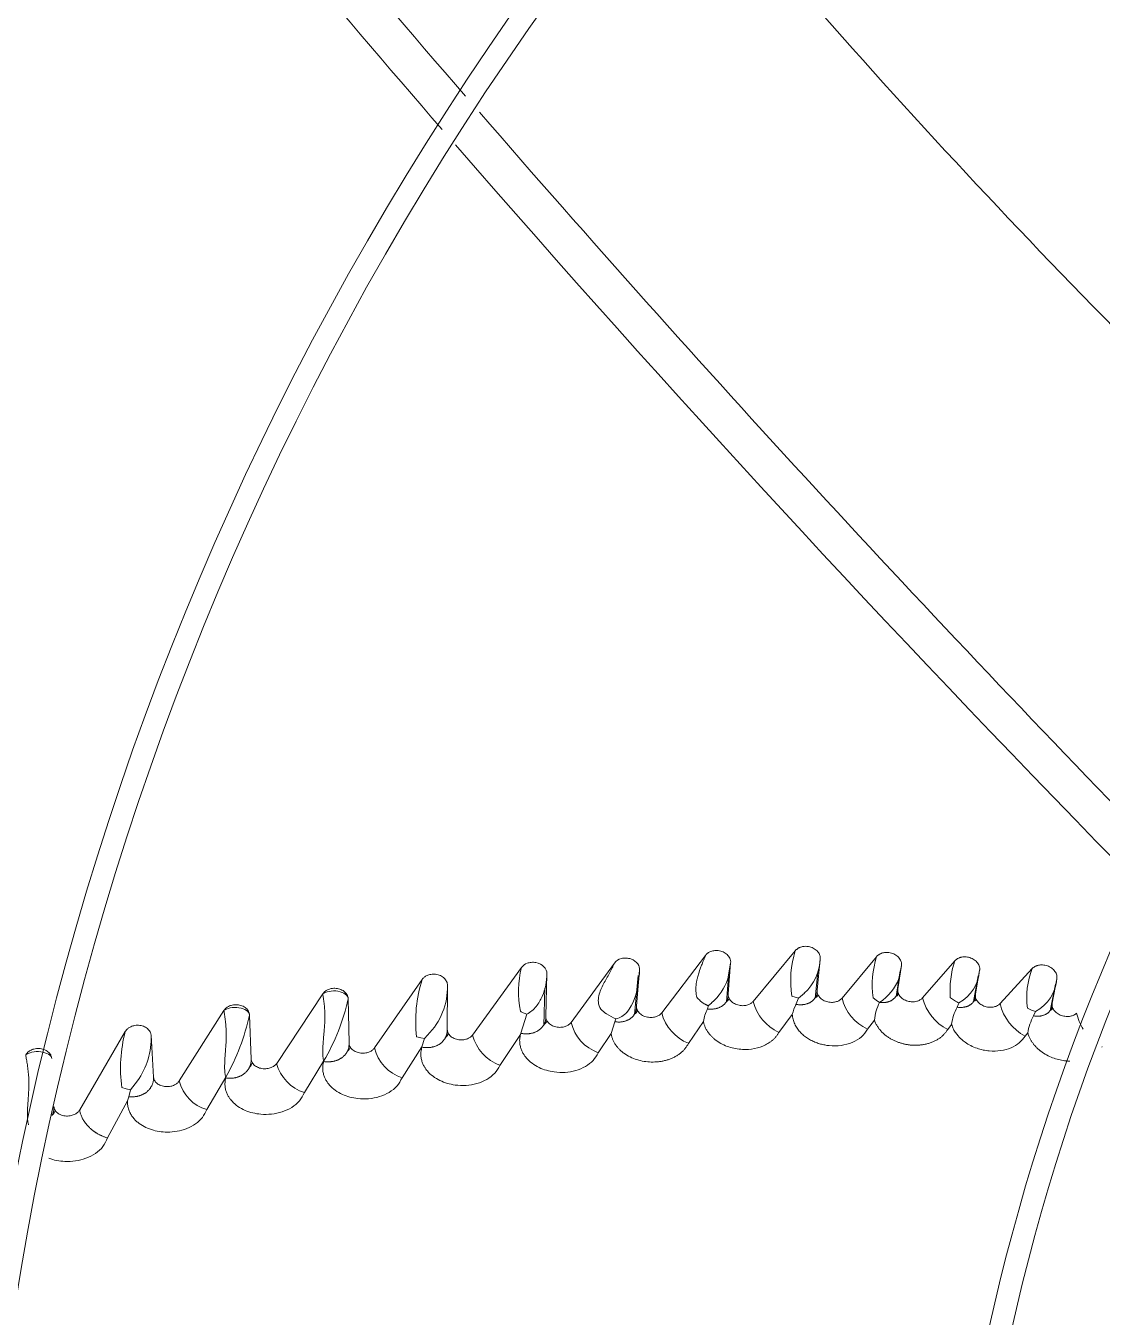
# Model space of a CAD drawing. Header units: millimetres. Extents: x 113490 to 142599, y -20467 to 115.
# Drawn here: x 129767.1 to 129887.5, y -10236.7 to -10092.3 of the extents above; entities that cross this region are included whole.
import ezdxf

# ---------------------------------------------------------------- set-up
doc = ezdxf.new("R2010")
doc.units = ezdxf.units.MM
doc.layers.add('DV3_0', color=7, linetype='Continuous')

msp = doc.modelspace()

# ---------------------------------------------------------------- linework, layer by layer
at = {"layer": 'DV3_0', "color": 7, "linetype": 'Continuous', "lineweight": 15}
for p, q in [((129838.21, -10202.66), (129843.11, -10196.23)), ((129848.43, -10201.38), (129853.14, -10195.71)), ((129858.37, -10201.02), (129862.24, -10196.38)), ((129817.07, -10205.14), (129822.55, -10197.58)), ((129828.08, -10203.74), (129832.92, -10197.09)), ((129845.92, -10197.05), (129845.6, -10198.88)), ((129845.92, -10197.05), (129845.65, -10200.55)), ((129855.93, -10196.63), (129855.58, -10200.13)), ((129865.02, -10197.37), (129864.6, -10199.99)), ((129865.02, -10197.37), (129864.73, -10198.81)), ((129867.37, -10200.99), (129870.99, -10196.85)), ((129876.04, -10201.63), (129879.63, -10197.72)), ((129806.1, -10206.59), (129811.42, -10198.93)), ((129825.38, -10198.28), (129825.26, -10203.08)), ((129835.19, -10202.83), (129835.58, -10198.5)), ((129835.74, -10197.87), (129835.4, -10201.89)), ((129845.45, -10201.43), (129845.68, -10198.6)), ((129855.38, -10201.01), (129855.67, -10198.12)), ((129864.41, -10200.84), (129864.86, -10197.97)), ((129873.08, -10201.41), (129873.6, -10198.51)), ((129873.75, -10197.9), (129873.29, -10200.57)), ((129882.38, -10198.84), (129881.86, -10201.56)), ((129795.17, -10208.31), (129800.33, -10200.54)), ((129814.26, -10199.56), (129814.24, -10204.53)), ((129825.04, -10204.06), (129825.16, -10199.9)), ((129854.16, -10200.46), (129853.49, -10201.01)), ((129881.65, -10202.42), (129882.22, -10199.45)), ((129803.17, -10201.11), (129803.27, -10206.05)), ((129842.75, -10201.49), (129842.53, -10201.3)), ((129843.45, -10201.85), (129843.32, -10202.22)), ((129843.79, -10201.56), (129843.45, -10201.85)), ((129853.13, -10200.91), (129852.77, -10200.78)), ((129853.49, -10201.01), (129853.13, -10200.91)), ((129853.49, -10201.01), (129853.22, -10201.71)), ((129862.2, -10201.24), (129861.85, -10200.97)), ((129862.57, -10201.49), (129862.2, -10201.24)), ((129870.95, -10201.29), (129870.48, -10201)), ((129871.44, -10201.56), (129871.24, -10202.03)), ((129879.56, -10202.35), (129879.11, -10202.13)), ((129784.27, -10210.28), (129789.27, -10202.41)), ((129792.13, -10202.91), (129792.33, -10207.83)), ((129823.13, -10202.8), (129822.48, -10204.95)), ((129833.09, -10203.32), (129832.98, -10203.66)), ((129851.32, -10204.84), (129852.8, -10202.84)), ((129861.23, -10204.48), (129861.99, -10203.46)), ((129880, -10202.52), (129879.56, -10202.35)), ((129880, -10202.52), (129879.78, -10203)), ((129773.15, -10213.52), (129778.25, -10204.75)), ((129831.12, -10207.12), (129832.55, -10204.97)), ((129832.98, -10203.66), (129832.55, -10204.97)), ((129841.2, -10206.07), (129842.88, -10203.62)), ((129870.19, -10204.51), (129870.62, -10203.95)), ((129878.85, -10205.27), (129879.14, -10204.91)), ((129781.13, -10205.17), (129781.41, -10209.86)), ((129809.19, -10209.93), (129811.41, -10206.45)), ((129810.99, -10205.39), (129810.81, -10205.34)), ((129811.29, -10205.45), (129810.99, -10205.39)), ((129811.68, -10205.51), (129811.29, -10205.45)), ((129811.68, -10205.51), (129811.41, -10206.45)), ((129811.41, -10206.45), (129811.41, -10206.5)), ((129812.04, -10205.15), (129811.68, -10205.51)), ((129820.13, -10208.53), (129822.43, -10205.07)), ((129887.41, -10206.49), (129887.45, -10206.44)), ((129798.27, -10211.58), (129800.42, -10208.05)), ((129800.42, -10208.05), (129800.42, -10208.1)), ((129779.61, -10210.27), (129778.83, -10211.25)), ((129787.35, -10213.47), (129789.48, -10209.86)), ((129789.48, -10209.86), (129789.48, -10209.94)), ((129778.34, -10211.16), (129777.86, -10211.02)), ((129778.83, -10211.25), (129778.34, -10211.16)), ((129778.83, -10211.25), (129778.65, -10212.04)), ((129776.25, -10216.64), (129778.5, -10212.51))]:
    msp.add_line(p, q, dxfattribs=at)
for centre, radius, start, end in [((130105.24, -10288.99), 551.5, 105.4775, 164.5225), ((130105.24, -10288.99), 456, 136.2282, 225.3442), ((130105.24, -10288.99), 453.5, 135.9912, 225.5589), ((131269.48, -8843.21), 1921.39, 217.51308, 220.85897), ((131205.25, -8898.73), 1840.9, 217.39011, 220.89455), ((130105.24, -10288.99), 343.5, 135.6595, 225.6229), ((130105.24, -10288.99), 346, 136.506, 225.3203), ((130510.63, -9514.4), 872.25, 219.6863, 226.90224), ((131269.48, -8843.21), 1921.39, 220.9289, 224.29797), ((131205.25, -8898.73), 1840.9, 220.96503, 227.76772), ((130105.24, -10288.99), 236, 136.9648, 225.2631), ((130105.24, -10288.99), 233.5, 136.5342, 225.7814), ((129863.6, -10199.04), 10.97, 162.3747, 189.161), ((129872.22, -10199.52), 10.47, 162.5303, 187.9268), ((129832.72, -10200.31), 10.53, 164.9785, 191.9189), ((129850.5, -10196.45), 5.43, 312.296, 358.1314), ((129880.88, -10200.17), 10.44, 161.4196, 184.5179), ((129887.66, -10200.9), 8.64, 158.3747, 188.1678), ((129826.22, -10203.59), 15.51, 162.5421, 186.5025), ((129824.42, -10197.41), 11.33, 349.0681, 357.6753), ((129839.44, -10196.67), 6.54, 311.6604, 340.29), ((129859.58, -10196.87), 5.5, 302.8849, 339.3773), ((129869.28, -10197.63), 4.48, 298.8098, 356.5524), ((129877.88, -10198.54), 4.51, 298.0583, 356.1704), ((129806.7, -10199.8), 7.56, 314.9223, 1.7624), ((129829.5, -10198.88), 6.09, 322.5529, 353.5968), ((129779.35, -10195.67), 24.44, 329.5659, 347.1478), ((129846.6, -10196.72), 6.13, 223.2258, 228.3763), ((129853.45, -10200.13), 5.17, 194.0043, 245.6462), ((129858.5, -10204.32), 5.88, 153.6356, 165.378), ((129863.39, -10199.78), 5.17, 193.8939, 245.3174), ((129867.85, -10204.14), 5.9, 153.3944, 173.3889), ((129872.53, -10199.75), 5.3, 193.5158, 243.8803), ((129876.49, -10204.77), 5.93, 152.5189, 172.0608), ((129874.38, -10195.6), 6.64, 238.848, 243.6737), ((129881.4, -10200.4), 5.5, 192.9195, 242.3453), ((129767.77, -10197.59), 24.93, 330.5289, 347.6867), ((129825.02, -10197.62), 5.52, 241.8812, 245.5162), ((129825.36, -10196.84), 6.37, 245.6878, 249.5607), ((129824.64, -10203.34), 0.757, 300.4245, 346.5304), ((129834.94, -10198.44), 5.21, 227.1604, 236.1513), ((129835.17, -10198.12), 5.6, 236.0304, 248.2297), ((129832.55, -10201.01), 2.38, 283.0887, 318.3859), ((129843.04, -10201.44), 4.98, 194.1442, 248.2162), ((129848.65, -10204.67), 5.87, 155.3442, 169.6972), ((129885.02, -10205.84), 5.96, 151.5953, 171.0162), ((129890.22, -10201.47), 5.75, 192.2087, 211.7424), ((129793.61, -10208.86), 15.9, 165.003, 187.8068), ((129813.54, -10204.76), 0.842, 303.7748, 346.8419), ((129825.84, -10206.48), 3.69, 155.4733, 157.4524), ((129832.82, -10202.54), 4.89, 194.2272, 249.6598), ((129772.78, -10205.45), 8.36, 324.7902, 1.9143), ((129802.52, -10206.25), 0.897, 305.8843, 346.7145), ((129821.81, -10203.94), 4.89, 194.2022, 250.0077), ((129810.75, -10205.38), 4.81, 194.5505, 251.0641), ((129791.54, -10208), 0.942, 307.5746, 346.4297), ((129799.68, -10207.14), 4.66, 194.5439, 252.336), ((129788.63, -10209.15), 4.51, 194.4909, 253.53), ((129784.3, -10214.08), 6, 160.0566, 164.81), ((129769.37, -10213.29), 1.07, 310.8387, 346.4287)]:
    msp.add_arc(centre, radius, start, end, dxfattribs=at)
for points, knots in [([(129842.13, -10200.92), (129842.12, -10200.86), (129842.09, -10200.74), (129842.07, -10200.55), (129842.05, -10200.37), (129842.04, -10200.18), (129842.03, -10200), (129842.04, -10199.81), (129842.05, -10199.62), (129842.07, -10199.44), (129842.09, -10199.25), (129842.13, -10199.07), (129842.19, -10198.76), (129842.34, -10198.24), (129842.55, -10197.66), (129842.75, -10197.15), (129842.88, -10196.81), (129843, -10196.5), (129843.07, -10196.31), (129843.11, -10196.23)], [0, 0, 0, 0, 0.038117, 0.07613, 0.114071, 0.151973, 0.189866, 0.227782, 0.265755, 0.303816, 0.342, 0.380339, 0.418871, 0.537049, 0.713887, 0.799551, 0.875741, 0.942523, 1, 1, 1, 1]), ([(129843.11, -10196.23), (129843.13, -10196.2), (129843.16, -10196.16), (129843.23, -10196.09), (129843.29, -10196.03), (129843.39, -10195.96), (129843.52, -10195.87), (129843.77, -10195.76), (129844.16, -10195.67), (129844.59, -10195.7), (129844.95, -10195.79), (129845.2, -10195.9), (129845.43, -10196.05), (129845.62, -10196.23), (129845.77, -10196.42), (129845.86, -10196.61), (129845.9, -10196.77), (129845.93, -10196.91), (129845.92, -10197), (129845.92, -10197.05)], [0, 0, 0, 0, 0.025508, 0.0507, 0.075707, 0.100663, 0.151235, 0.201359, 0.315486, 0.450295, 0.521379, 0.592441, 0.663866, 0.735035, 0.803976, 0.872556, 0.916064, 0.958333, 1, 1, 1, 1]), ([(129853.14, -10195.71), (129853.17, -10195.69), (129853.22, -10195.63), (129853.3, -10195.56), (129853.38, -10195.49), (129853.47, -10195.43), (129853.57, -10195.38), (129853.67, -10195.34), (129853.8, -10195.29), (129853.95, -10195.25), (129854.18, -10195.22), (129854.45, -10195.22), (129854.76, -10195.27), (129855.03, -10195.36), (129855.28, -10195.49), (129855.49, -10195.64), (129855.67, -10195.83), (129855.81, -10196.03), (129855.89, -10196.23), (129855.94, -10196.43), (129855.93, -10196.56), (129855.93, -10196.63)], [0, 0, 0, 0, 0.031379, 0.06194, 0.09187, 0.121366, 0.150636, 0.179892, 0.209347, 0.255339, 0.301145, 0.381241, 0.462609, 0.533215, 0.604284, 0.675064, 0.745219, 0.814233, 0.882728, 0.942077, 1, 1, 1, 1]), ([(129862.24, -10196.38), (129862.26, -10196.35), (129862.31, -10196.3), (129862.39, -10196.22), (129862.48, -10196.16), (129862.58, -10196.1), (129862.68, -10196.05), (129862.78, -10196), (129862.93, -10195.95), (129863.12, -10195.91), (129863.36, -10195.89), (129863.62, -10195.91), (129863.9, -10195.97), (129864.16, -10196.06), (129864.4, -10196.19), (129864.61, -10196.35), (129864.78, -10196.54), (129864.91, -10196.75), (129864.99, -10196.94), (129865.02, -10197.1), (129865.03, -10197.24), (129865.02, -10197.33), (129865.02, -10197.37)], [0, 0, 0, 0, 0.031716, 0.062546, 0.092687, 0.122352, 0.151761, 0.181144, 0.210729, 0.268965, 0.327186, 0.394124, 0.462805, 0.532221, 0.602027, 0.672131, 0.741831, 0.809151, 0.876161, 0.918496, 0.959572, 1, 1, 1, 1]), ([(129825.38, -10198.28), (129825.39, -10198.01), (129825.27, -10197.73), (129824.83, -10197.27), (129824.5, -10197.1), (129823.97, -10197), (129823.79, -10197), (129823.46, -10197.03), (129823.32, -10197.07), (129822.92, -10197.21), (129822.72, -10197.36), (129822.55, -10197.58)], [0, 0, 0, 0, 0.25, 0.25, 0.5, 0.5, 0.625, 0.625, 0.75, 0.75, 1, 1, 1, 1]), ([(129832.92, -10197.09), (129832.77, -10197.45), (129832.58, -10197.83), (129832.16, -10198.6), (129831.93, -10199), (129831.6, -10199.63), (129831.5, -10199.84), (129831.32, -10200.28), (129831.24, -10200.51), (129831.13, -10200.98), (129831.11, -10201.23), (129831.16, -10201.73), (129831.24, -10202), (129831.4, -10202.26)], [0, 0, 0, 0, 0.25, 0.25, 0.5, 0.5, 0.625, 0.625, 0.75, 0.75, 0.875, 0.875, 1, 1, 1, 1]), ([(129835.74, -10197.87), (129835.76, -10197.66), (129835.7, -10197.41), (129835.38, -10196.96), (129835.11, -10196.75), (129834.61, -10196.58), (129834.42, -10196.54), (129834.06, -10196.52), (129833.87, -10196.54), (129833.38, -10196.66), (129833.13, -10196.82), (129832.92, -10197.09)], [0, 0, 0, 0, 0.25, 0.25, 0.5, 0.5, 0.625, 0.625, 0.75, 0.75, 1, 1, 1, 1]), ([(129870.99, -10196.85), (129871.01, -10196.82), (129871.06, -10196.77), (129871.15, -10196.7), (129871.23, -10196.63), (129871.33, -10196.57), (129871.43, -10196.53), (129871.54, -10196.48), (129871.69, -10196.44), (129871.88, -10196.4), (129872.13, -10196.39), (129872.39, -10196.41), (129872.75, -10196.5), (129873.09, -10196.66), (129873.37, -10196.88), (129873.54, -10197.07), (129873.66, -10197.28), (129873.73, -10197.47), (129873.76, -10197.64), (129873.77, -10197.77), (129873.76, -10197.86), (129873.75, -10197.9)], [0, 0, 0, 0, 0.031146, 0.061614, 0.09162, 0.121391, 0.151159, 0.181156, 0.211609, 0.269627, 0.327746, 0.395622, 0.463618, 0.603589, 0.673607, 0.742832, 0.811081, 0.878773, 0.920378, 0.960587, 1, 1, 1, 1]), ([(129879.63, -10197.72), (129879.66, -10197.69), (129879.71, -10197.64), (129879.79, -10197.57), (129879.89, -10197.51), (129879.99, -10197.45), (129880.09, -10197.41), (129880.2, -10197.37), (129880.36, -10197.33), (129880.55, -10197.3), (129880.8, -10197.3), (129881.06, -10197.33), (129881.42, -10197.42), (129881.75, -10197.6), (129882.02, -10197.82), (129882.18, -10198.02), (129882.3, -10198.22), (129882.37, -10198.41), (129882.4, -10198.58), (129882.4, -10198.71), (129882.39, -10198.8), (129882.38, -10198.84)], [0, 0, 0, 0, 0.031713, 0.062722, 0.093257, 0.123559, 0.153875, 0.18445, 0.215527, 0.274306, 0.333143, 0.399409, 0.46867, 0.607322, 0.676893, 0.745711, 0.812797, 0.879466, 0.920797, 0.960781, 1, 1, 1, 1]), ([(129811.42, -10198.93), (129811.5, -10198.84), (129811.65, -10198.66), (129811.99, -10198.46), (129812.43, -10198.33), (129812.95, -10198.32), (129813.48, -10198.47), (129813.92, -10198.76), (129814.15, -10199.09), (129814.25, -10199.36), (129814.25, -10199.5), (129814.26, -10199.56)], [0, 0, 0, 0, 0.104171, 0.202862, 0.315207, 0.453016, 0.596047, 0.736876, 0.874614, 0.938161, 1, 1, 1, 1]), ([(129823.13, -10202.8), (129823.55, -10202.59), (129823.9, -10202.29), (129824.46, -10201.6), (129824.68, -10201.22), (129825.21, -10200.01), (129825.37, -10199.14), (129825.38, -10198.28)], [0, 0, 0, 0, 0.25, 0.25, 0.5, 0.5, 1, 1, 1, 1]), ([(129800.42, -10208.05), (129800.41, -10208), (129800.39, -10207.9), (129800.36, -10207.74), (129800.34, -10207.57), (129800.32, -10207.4), (129800.31, -10207.11), (129800.32, -10206.64), (129800.36, -10206.01), (129800.41, -10205.38), (129800.46, -10204.88), (129800.51, -10204.38), (129800.54, -10203.87), (129800.56, -10203.33), (129800.56, -10202.9), (129800.55, -10202.55), (129800.53, -10202.21), (129800.5, -10201.89), (129800.47, -10201.59), (129800.43, -10201.3), (129800.39, -10201.03), (129800.36, -10200.77), (129800.34, -10200.62), (129800.33, -10200.54)], [0, 0, 0, 0, 0.022409, 0.045589, 0.069571, 0.094381, 0.120045, 0.191549, 0.285493, 0.377196, 0.444191, 0.486257, 0.570457, 0.643705, 0.688578, 0.731351, 0.772306, 0.811765, 0.850086, 0.887654, 0.924879, 0.962184, 1, 1, 1, 1]), ([(129800.33, -10200.54), (129800.34, -10200.52), (129800.37, -10200.48), (129800.43, -10200.41), (129800.49, -10200.35), (129800.58, -10200.27), (129800.7, -10200.17), (129800.87, -10200.08), (129801.06, -10200), (129801.38, -10199.92), (129801.73, -10199.9), (129802.09, -10199.96), (129802.35, -10200.05), (129802.59, -10200.17), (129802.8, -10200.33), (129802.96, -10200.5), (129803.07, -10200.68), (129803.13, -10200.84), (129803.17, -10200.97), (129803.17, -10201.06), (129803.17, -10201.11)], [0, 0, 0, 0, 0.024134, 0.04836, 0.072806, 0.097596, 0.147346, 0.197463, 0.253452, 0.310188, 0.44873, 0.519838, 0.591578, 0.663957, 0.735397, 0.803684, 0.871681, 0.915225, 0.957782, 1, 1, 1, 1]), ([(129800.33, -10200.54), (129800.48, -10200.41), (129800.74, -10200.31), (129801.34, -10200.2), (129801.69, -10200.19), (129802.34, -10200.3), (129802.64, -10200.42), (129803.05, -10200.72), (129803.17, -10200.91), (129803.17, -10201.11)], [0, 0, 0, 0, 0.25, 0.25, 0.5, 0.5, 0.75, 0.75, 1, 1, 1, 1]), ([(129843.32, -10202.22), (129843.37, -10202.23), (129843.46, -10202.24), (129843.61, -10202.25), (129843.75, -10202.25), (129843.89, -10202.24), (129844.03, -10202.23), (129844.16, -10202.21), (129844.3, -10202.18), (129844.42, -10202.15), (129844.55, -10202.11), (129844.67, -10202.06), (129844.78, -10202), (129844.89, -10201.94), (129845, -10201.87), (129845.09, -10201.8), (129845.18, -10201.72), (129845.26, -10201.64), (129845.34, -10201.54), (129845.41, -10201.45), (129845.47, -10201.35), (129845.52, -10201.25), (129845.56, -10201.14), (129845.6, -10201.03), (129845.63, -10200.91), (129845.64, -10200.79), (129845.65, -10200.67), (129845.65, -10200.59), (129845.65, -10200.55)], [0, 0, 0, 0, 0.036197, 0.072449, 0.108805, 0.145302, 0.181969, 0.218829, 0.255895, 0.293178, 0.330681, 0.36841, 0.406365, 0.44455, 0.482967, 0.521625, 0.560522, 0.599652, 0.639002, 0.678553, 0.718287, 0.758181, 0.798216, 0.838373, 0.878636, 0.918996, 0.959449, 1, 1, 1, 1]), ([(129845.65, -10200.55), (129845.65, -10200.61), (129845.64, -10200.75), (129845.72, -10201.02), (129845.92, -10201.34), (129846.33, -10201.65), (129846.84, -10201.84), (129847.37, -10201.88), (129847.82, -10201.79), (129848.19, -10201.63), (129848.35, -10201.46), (129848.43, -10201.38)], [0, 0, 0, 0, 0.063185, 0.126951, 0.260797, 0.40074, 0.544357, 0.682744, 0.800384, 0.900929, 1, 1, 1, 1]), ([(129853.22, -10201.71), (129853.27, -10201.72), (129853.37, -10201.74), (129853.51, -10201.75), (129853.66, -10201.76), (129853.8, -10201.76), (129853.94, -10201.75), (129854.07, -10201.74), (129854.21, -10201.71), (129854.34, -10201.68), (129854.46, -10201.65), (129854.59, -10201.6), (129854.7, -10201.55), (129854.81, -10201.5), (129854.92, -10201.43), (129855.02, -10201.36), (129855.11, -10201.29), (129855.19, -10201.2), (129855.27, -10201.12), (129855.34, -10201.02), (129855.4, -10200.92), (129855.46, -10200.82), (129855.5, -10200.72), (129855.54, -10200.61), (129855.56, -10200.49), (129855.58, -10200.38), (129855.59, -10200.26), (129855.59, -10200.17), (129855.58, -10200.13)], [0, 0, 0, 0, 0.03635, 0.07273, 0.109195, 0.145785, 0.18253, 0.219454, 0.256572, 0.293894, 0.331425, 0.369168, 0.407127, 0.445304, 0.483704, 0.522336, 0.561201, 0.600293, 0.6396, 0.679103, 0.718783, 0.758619, 0.798589, 0.838676, 0.878865, 0.919147, 0.959523, 1, 1, 1, 1]), ([(129855.58, -10200.13), (129855.58, -10200.2), (129855.58, -10200.33), (129855.65, -10200.61), (129855.85, -10200.94), (129856.25, -10201.26), (129856.76, -10201.46), (129857.29, -10201.51), (129857.75, -10201.43), (129858.12, -10201.27), (129858.29, -10201.11), (129858.37, -10201.02)], [0, 0, 0, 0, 0.062877, 0.126608, 0.260241, 0.399696, 0.542496, 0.679625, 0.796829, 0.899164, 1, 1, 1, 1]), ([(129862.57, -10201.49), (129862.62, -10201.5), (129862.71, -10201.51), (129862.85, -10201.52), (129862.99, -10201.51), (129863.12, -10201.51), (129863.25, -10201.49), (129863.38, -10201.47), (129863.5, -10201.44), (129863.62, -10201.4), (129863.74, -10201.35), (129863.85, -10201.3), (129863.95, -10201.24), (129864.05, -10201.18), (129864.14, -10201.11), (129864.22, -10201.03), (129864.3, -10200.95), (129864.36, -10200.86), (129864.43, -10200.77), (129864.48, -10200.67), (129864.52, -10200.56), (129864.56, -10200.46), (129864.58, -10200.35), (129864.6, -10200.23), (129864.61, -10200.11), (129864.6, -10200.03), (129864.6, -10199.99)], [0, 0, 0, 0, 0.039263, 0.078632, 0.118156, 0.157871, 0.197801, 0.237963, 0.278368, 0.319021, 0.359921, 0.401069, 0.442466, 0.484112, 0.526013, 0.568169, 0.61057, 0.653199, 0.696036, 0.739059, 0.782243, 0.825567, 0.869013, 0.912569, 0.956229, 1, 1, 1, 1]), ([(129864.6, -10199.99), (129864.6, -10200.06), (129864.58, -10200.2), (129864.64, -10200.47), (129864.82, -10200.81), (129865.2, -10201.15), (129865.7, -10201.37), (129866.23, -10201.45), (129866.71, -10201.39), (129867.03, -10201.26), (129867.24, -10201.12), (129867.33, -10201.03), (129867.37, -10200.99)], [0, 0, 0, 0, 0.062338, 0.125017, 0.257071, 0.394997, 0.536428, 0.673014, 0.791161, 0.896295, 0.948365, 1, 1, 1, 1]), ([(129871.24, -10202.03), (129871.28, -10202.04), (129871.38, -10202.05), (129871.51, -10202.06), (129871.65, -10202.06), (129871.79, -10202.06), (129871.92, -10202.04), (129872.05, -10202.02), (129872.17, -10201.99), (129872.29, -10201.96), (129872.41, -10201.92), (129872.52, -10201.87), (129872.63, -10201.81), (129872.72, -10201.75), (129872.82, -10201.68), (129872.9, -10201.6), (129872.98, -10201.52), (129873.05, -10201.43), (129873.11, -10201.34), (129873.16, -10201.24), (129873.2, -10201.14), (129873.24, -10201.03), (129873.27, -10200.92), (129873.28, -10200.81), (129873.29, -10200.69), (129873.29, -10200.61), (129873.29, -10200.57)], [0, 0, 0, 0, 0.039308, 0.078715, 0.118272, 0.158014, 0.197968, 0.238151, 0.278572, 0.319236, 0.360144, 0.401296, 0.442692, 0.484334, 0.526227, 0.568372, 0.61076, 0.653375, 0.696196, 0.7392, 0.782363, 0.825665, 0.869086, 0.912616, 0.956252, 1, 1, 1, 1]), ([(129873.29, -10200.57), (129873.28, -10200.64), (129873.26, -10200.77), (129873.31, -10201.04), (129873.48, -10201.39), (129873.86, -10201.73), (129874.35, -10201.97), (129874.88, -10202.06), (129875.36, -10202.02), (129875.69, -10201.89), (129875.91, -10201.75), (129875.99, -10201.67), (129876.04, -10201.63)], [0, 0, 0, 0, 0.061793, 0.123993, 0.255432, 0.392788, 0.533695, 0.669756, 0.788817, 0.895724, 0.947977, 1, 1, 1, 1]), ([(129789.27, -10202.41), (129789.29, -10202.38), (129789.32, -10202.34), (129789.37, -10202.27), (129789.43, -10202.2), (129789.51, -10202.12), (129789.63, -10202.03), (129789.8, -10201.93), (129789.99, -10201.85), (129790.31, -10201.76), (129790.66, -10201.73), (129791.03, -10201.79), (129791.29, -10201.87), (129791.53, -10201.99), (129791.74, -10202.14), (129791.91, -10202.31), (129792.02, -10202.48), (129792.08, -10202.64), (129792.12, -10202.77), (129792.13, -10202.86), (129792.13, -10202.91)], [0, 0, 0, 0, 0.024029, 0.048159, 0.072516, 0.097221, 0.146847, 0.196862, 0.252882, 0.309652, 0.448785, 0.520176, 0.59216, 0.664628, 0.736101, 0.804272, 0.872116, 0.915511, 0.957922, 1, 1, 1, 1]), ([(129789.27, -10202.41), (129789.42, -10202.28), (129789.67, -10202.17), (129790.27, -10202.05), (129790.62, -10202.04), (129791.28, -10202.14), (129791.58, -10202.25), (129792, -10202.54), (129792.12, -10202.72), (129792.13, -10202.91)], [0, 0, 0, 0, 0.25, 0.25, 0.5, 0.5, 0.75, 0.75, 1, 1, 1, 1]), ([(129832.98, -10203.66), (129833.02, -10203.66), (129833.11, -10203.68), (129833.25, -10203.68), (129833.38, -10203.69), (129833.51, -10203.69), (129833.64, -10203.68), (129833.77, -10203.66), (129833.9, -10203.64), (129834.02, -10203.61), (129834.14, -10203.58), (129834.26, -10203.54), (129834.37, -10203.49), (129834.48, -10203.44), (129834.58, -10203.39), (129834.68, -10203.32), (129834.77, -10203.26), (129834.86, -10203.19), (129834.94, -10203.11), (129835.01, -10203.03), (129835.08, -10202.94), (129835.15, -10202.85), (129835.2, -10202.76), (129835.25, -10202.66), (129835.3, -10202.56), (129835.33, -10202.45), (129835.36, -10202.35), (129835.38, -10202.24), (129835.4, -10202.12), (129835.41, -10202.01), (129835.4, -10201.93), (129835.4, -10201.89)], [0, 0, 0, 0, 0.032504, 0.065034, 0.09763, 0.130323, 0.163139, 0.196097, 0.229212, 0.262493, 0.295949, 0.329583, 0.363398, 0.397396, 0.431579, 0.465949, 0.500512, 0.535269, 0.570217, 0.605349, 0.640654, 0.676117, 0.711723, 0.747456, 0.783298, 0.819236, 0.855255, 0.891346, 0.927501, 0.963718, 1, 1, 1, 1]), ([(129835.4, -10201.89), (129835.4, -10201.96), (129835.4, -10202.08), (129835.46, -10202.35), (129835.66, -10202.67), (129836.07, -10202.98), (129836.6, -10203.16), (129837.14, -10203.2), (129837.6, -10203.1), (129837.97, -10202.92), (129838.13, -10202.75), (129838.21, -10202.66)], [0, 0, 0, 0, 0.059834, 0.119385, 0.252539, 0.392535, 0.537276, 0.677664, 0.796291, 0.899174, 1, 1, 1, 1]), ([(129843.45, -10201.85), (129843.44, -10201.85), (129843.4, -10201.84), (129843.35, -10201.83), (129843.29, -10201.81), (129843.22, -10201.78), (129843.14, -10201.74), (129843.05, -10201.69), (129842.96, -10201.64), (129842.86, -10201.57), (129842.79, -10201.52), (129842.75, -10201.49)], [0, 0, 0, 0, 0.056089, 0.124598, 0.206448, 0.302197, 0.412221, 0.536796, 0.676151, 0.830488, 1, 1, 1, 1]), ([(129879.78, -10203), (129879.83, -10203.01), (129879.91, -10203.02), (129880.04, -10203.04), (129880.17, -10203.04), (129880.3, -10203.04), (129880.42, -10203.03), (129880.54, -10203.02), (129880.66, -10203), (129880.78, -10202.97), (129880.89, -10202.93), (129881, -10202.89), (129881.1, -10202.85), (129881.2, -10202.8), (129881.29, -10202.74), (129881.38, -10202.68), (129881.46, -10202.61), (129881.53, -10202.53), (129881.6, -10202.45), (129881.66, -10202.37), (129881.71, -10202.28), (129881.75, -10202.19), (129881.79, -10202.09), (129881.82, -10201.99), (129881.85, -10201.89), (129881.86, -10201.78), (129881.87, -10201.67), (129881.86, -10201.6), (129881.86, -10201.56)], [0, 0, 0, 0, 0.036321, 0.072718, 0.109234, 0.145898, 0.182734, 0.219757, 0.256977, 0.294401, 0.332028, 0.36986, 0.407896, 0.446136, 0.484582, 0.52324, 0.56211, 0.601186, 0.640456, 0.679905, 0.719515, 0.759268, 0.799145, 0.83913, 0.879212, 0.919383, 0.959642, 1, 1, 1, 1]), ([(129881.86, -10201.56), (129881.85, -10201.63), (129881.84, -10201.76), (129881.88, -10202.03), (129882.04, -10202.37), (129882.4, -10202.73), (129882.88, -10202.97), (129883.41, -10203.08), (129883.9, -10203.06), (129884.24, -10202.94), (129884.46, -10202.81), (129884.55, -10202.73), (129884.6, -10202.68)], [0, 0, 0, 0, 0.060985, 0.122416, 0.252786, 0.389221, 0.529399, 0.664878, 0.785138, 0.894075, 0.94721, 1, 1, 1, 1]), ([(129789.48, -10209.86), (129789.47, -10209.81), (129789.44, -10209.71), (129789.41, -10209.55), (129789.39, -10209.39), (129789.37, -10209.22), (129789.35, -10208.93), (129789.35, -10208.48), (129789.38, -10207.85), (129789.42, -10207.23), (129789.46, -10206.73), (129789.5, -10206.24), (129789.53, -10205.73), (129789.54, -10205.19), (129789.53, -10204.76), (129789.51, -10204.41), (129789.49, -10204.08), (129789.46, -10203.76), (129789.42, -10203.45), (129789.38, -10203.17), (129789.34, -10202.89), (129789.3, -10202.64), (129789.28, -10202.48), (129789.27, -10202.41)], [0, 0, 0, 0, 0.022201, 0.045152, 0.068882, 0.093418, 0.118782, 0.189613, 0.28218, 0.374375, 0.441059, 0.481971, 0.566408, 0.639815, 0.684963, 0.728061, 0.769391, 0.809271, 0.848051, 0.886111, 0.923847, 0.961672, 1, 1, 1, 1]), ([(129822.48, -10204.95), (129822.52, -10204.96), (129822.62, -10204.98), (129822.76, -10204.99), (129822.9, -10205.01), (129823.04, -10205.01), (129823.18, -10205.01), (129823.32, -10205), (129823.45, -10204.98), (129823.59, -10204.96), (129823.72, -10204.93), (129823.84, -10204.9), (129823.96, -10204.86), (129824.08, -10204.81), (129824.2, -10204.76), (129824.31, -10204.71), (129824.42, -10204.64), (129824.52, -10204.58), (129824.61, -10204.5), (129824.7, -10204.42), (129824.78, -10204.34), (129824.86, -10204.25), (129824.93, -10204.16), (129825, -10204.07), (129825.05, -10203.97), (129825.1, -10203.87), (129825.15, -10203.76), (129825.19, -10203.65), (129825.22, -10203.54), (129825.24, -10203.43), (129825.25, -10203.31), (129825.26, -10203.2), (129825.26, -10203.12), (129825.26, -10203.08)], [0, 0, 0, 0, 0.0308, 0.061553, 0.0923, 0.12308, 0.15392, 0.184844, 0.21587, 0.247013, 0.278282, 0.309684, 0.341225, 0.372909, 0.40474, 0.43672, 0.468856, 0.501152, 0.533613, 0.566237, 0.599017, 0.631943, 0.665003, 0.698182, 0.731466, 0.764839, 0.798288, 0.831798, 0.865358, 0.898961, 0.932602, 0.96628, 1, 1, 1, 1]), ([(129825.26, -10203.08), (129825.26, -10203.14), (129825.26, -10203.27), (129825.35, -10203.53), (129825.57, -10203.84), (129825.99, -10204.13), (129826.52, -10204.29), (129827.05, -10204.29), (129827.5, -10204.18), (129827.79, -10204.02), (129827.98, -10203.87), (129828.05, -10203.78), (129828.08, -10203.74)], [0, 0, 0, 0, 0.061908, 0.124385, 0.257007, 0.397443, 0.542002, 0.681801, 0.798875, 0.900107, 0.950437, 1, 1, 1, 1]), ([(129852.8, -10202.84), (129852.83, -10203.02), (129852.87, -10203.38), (129853.07, -10203.9), (129853.33, -10204.38), (129853.67, -10204.8), (129854.07, -10205.18), (129854.51, -10205.5), (129854.97, -10205.77), (129855.46, -10205.99), (129855.95, -10206.15), (129856.44, -10206.26), (129857.21, -10206.37), (129858.27, -10206.36), (129859.53, -10206.02), (129860.6, -10205.39), (129861.02, -10204.78), (129861.23, -10204.48)], [0, 0, 0, 0, 0.056984, 0.112394, 0.166426, 0.219197, 0.270615, 0.320697, 0.369338, 0.416332, 0.461649, 0.505209, 0.546802, 0.662944, 0.777664, 0.889951, 1, 1, 1, 1]), ([(129861.99, -10203.46), (129862.01, -10203.52), (129862.05, -10203.63), (129862.12, -10203.8), (129862.2, -10203.96), (129862.3, -10204.12), (129862.4, -10204.28), (129862.5, -10204.43), (129862.62, -10204.57), (129862.74, -10204.71), (129862.86, -10204.84), (129863, -10204.97), (129863.13, -10205.09), (129863.28, -10205.2), (129863.42, -10205.31), (129863.57, -10205.41), (129863.73, -10205.51), (129863.88, -10205.6), (129864.04, -10205.69), (129864.2, -10205.76), (129864.37, -10205.84), (129864.53, -10205.9), (129864.7, -10205.96), (129864.86, -10206.02), (129865.03, -10206.07), (129865.19, -10206.11), (129865.36, -10206.15), (129865.52, -10206.19), (129865.68, -10206.21), (129865.84, -10206.24), (129866, -10206.26), (129866.16, -10206.27), (129866.4, -10206.28), (129866.74, -10206.29), (129867.16, -10206.26), (129867.56, -10206.2), (129867.96, -10206.11), (129868.33, -10205.99), (129868.68, -10205.85), (129869, -10205.67), (129869.3, -10205.48), (129869.57, -10205.26), (129869.81, -10205.03), (129870.02, -10204.78), (129870.13, -10204.6), (129870.19, -10204.51)], [0, 0, 0, 0, 0.020265, 0.040362, 0.060299, 0.080088, 0.099727, 0.119211, 0.138533, 0.157691, 0.176685, 0.195515, 0.214185, 0.232696, 0.251049, 0.269235, 0.287245, 0.305077, 0.322728, 0.340193, 0.357468, 0.374554, 0.391452, 0.408158, 0.42466, 0.440946, 0.457006, 0.472836, 0.488431, 0.50379, 0.518914, 0.533803, 0.548464, 0.58879, 0.628732, 0.668197, 0.707141, 0.745574, 0.783486, 0.820843, 0.857649, 0.893915, 0.929697, 0.965055, 1, 1, 1, 1]), ([(129778.25, -10204.75), (129778.27, -10204.72), (129778.31, -10204.67), (129778.36, -10204.59), (129778.42, -10204.52), (129778.51, -10204.43), (129778.62, -10204.34), (129778.85, -10204.21), (129779.13, -10204.1), (129779.46, -10204.05), (129779.73, -10204.04), (129780.01, -10204.08), (129780.28, -10204.16), (129780.52, -10204.27), (129780.73, -10204.42), (129780.9, -10204.59), (129781.01, -10204.76), (129781.08, -10204.91), (129781.12, -10205.04), (129781.13, -10205.13), (129781.13, -10205.17)], [0, 0, 0, 0, 0.028167, 0.055348, 0.081659, 0.107229, 0.154212, 0.202321, 0.315456, 0.382435, 0.455458, 0.52668, 0.598478, 0.669805, 0.740218, 0.808365, 0.876005, 0.918304, 0.959423, 1, 1, 1, 1]), ([(129811.41, -10206.5), (129811.45, -10206.51), (129811.55, -10206.52), (129811.69, -10206.54), (129811.84, -10206.55), (129811.98, -10206.55), (129812.12, -10206.55), (129812.26, -10206.54), (129812.4, -10206.52), (129812.54, -10206.49), (129812.67, -10206.46), (129812.8, -10206.43), (129812.92, -10206.38), (129813.05, -10206.33), (129813.16, -10206.28), (129813.28, -10206.22), (129813.38, -10206.15), (129813.49, -10206.08), (129813.58, -10206), (129813.67, -10205.92), (129813.76, -10205.84), (129813.84, -10205.74), (129813.91, -10205.65), (129813.97, -10205.55), (129814.03, -10205.45), (129814.08, -10205.34), (129814.13, -10205.23), (129814.17, -10205.12), (129814.2, -10205.01), (129814.22, -10204.89), (129814.24, -10204.77), (129814.24, -10204.65), (129814.24, -10204.57), (129814.24, -10204.53)], [0, 0, 0, 0, 0.030744, 0.061438, 0.092125, 0.122844, 0.153625, 0.184492, 0.215464, 0.246557, 0.277781, 0.309144, 0.340652, 0.372311, 0.404123, 0.436093, 0.468225, 0.500527, 0.533, 0.565643, 0.598448, 0.631405, 0.6645, 0.69772, 0.731048, 0.76447, 0.797969, 0.831532, 0.865147, 0.898805, 0.9325, 0.966231, 1, 1, 1, 1]), ([(129814.24, -10204.53), (129814.25, -10204.59), (129814.25, -10204.72), (129814.35, -10204.98), (129814.57, -10205.28), (129815, -10205.55), (129815.53, -10205.7), (129816.05, -10205.69), (129816.5, -10205.57), (129816.79, -10205.41), (129816.96, -10205.26), (129817.03, -10205.18), (129817.07, -10205.14)], [0, 0, 0, 0, 0.06232, 0.125391, 0.257745, 0.398304, 0.543526, 0.684373, 0.802176, 0.903379, 0.95178, 1, 1, 1, 1]), ([(129832.55, -10204.97), (129832.56, -10205.02), (129832.58, -10205.14), (129832.62, -10205.3), (129832.67, -10205.46), (129832.73, -10205.62), (129832.79, -10205.77), (129832.86, -10205.91), (129832.94, -10206.05), (129833.03, -10206.19), (129833.12, -10206.32), (129833.21, -10206.44), (129833.32, -10206.56), (129833.42, -10206.68), (129833.53, -10206.79), (129833.64, -10206.89), (129833.75, -10206.99), (129833.86, -10207.08), (129834.16, -10207.3), (129834.67, -10207.61), (129835.43, -10207.91), (129836.24, -10208.1), (129836.91, -10208.16), (129837.45, -10208.16), (129837.85, -10208.13), (129838.25, -10208.07), (129838.64, -10207.98), (129839.02, -10207.87), (129839.38, -10207.73), (129839.73, -10207.56), (129840.05, -10207.36), (129840.34, -10207.15), (129840.6, -10206.91), (129840.84, -10206.65), (129841.04, -10206.37), (129841.14, -10206.17), (129841.2, -10206.07)], [0, 0, 0, 0, 0.017623, 0.034973, 0.052055, 0.068874, 0.085436, 0.101746, 0.117812, 0.133641, 0.149237, 0.164597, 0.179712, 0.194575, 0.209181, 0.223525, 0.237606, 0.251423, 0.264974, 0.33949, 0.412534, 0.48378, 0.552719, 0.587372, 0.622116, 0.656917, 0.691706, 0.726411, 0.760969, 0.795394, 0.829729, 0.863972, 0.898084, 0.932071, 0.966027, 1, 1, 1, 1]), ([(129842.88, -10203.62), (129842.89, -10203.68), (129842.92, -10203.79), (129842.96, -10203.96), (129843.02, -10204.12), (129843.08, -10204.28), (129843.16, -10204.43), (129843.24, -10204.58), (129843.32, -10204.73), (129843.42, -10204.86), (129843.51, -10204.99), (129843.62, -10205.12), (129843.72, -10205.24), (129843.84, -10205.36), (129843.95, -10205.47), (129844.07, -10205.57), (129844.19, -10205.67), (129844.68, -10206.04), (129845.66, -10206.53), (129847.18, -10206.81), (129848.6, -10206.71), (129849.53, -10206.39), (129850.07, -10206.1), (129850.32, -10205.94), (129850.56, -10205.76), (129850.78, -10205.56), (129850.98, -10205.34), (129851.17, -10205.1), (129851.27, -10204.93), (129851.32, -10204.84)], [0, 0, 0, 0, 0.018725, 0.037166, 0.055328, 0.073216, 0.090837, 0.108198, 0.125306, 0.142166, 0.158774, 0.175122, 0.191203, 0.207014, 0.222552, 0.237814, 0.252802, 0.267516, 0.414397, 0.552539, 0.674356, 0.791982, 0.819915, 0.848446, 0.877569, 0.907266, 0.93756, 0.968474, 1, 1, 1, 1]), ([(129870.62, -10203.95), (129870.69, -10204.13), (129870.8, -10204.46), (129871.07, -10204.9), (129871.35, -10205.26), (129871.64, -10205.55), (129871.89, -10205.77), (129872.44, -10206.18), (129873.39, -10206.67), (129874.79, -10206.97), (129876.11, -10206.94), (129877.27, -10206.62), (129878.23, -10206.06), (129878.64, -10205.53), (129878.85, -10205.27)], [0, 0, 0, 0, 0.06146, 0.116298, 0.164324, 0.205355, 0.239277, 0.265978, 0.411092, 0.542777, 0.664709, 0.7817, 0.893337, 1, 1, 1, 1]), ([(129879.14, -10204.91), (129879.15, -10204.97), (129879.19, -10205.08), (129879.25, -10205.25), (129879.32, -10205.41), (129879.39, -10205.56), (129879.47, -10205.7), (129879.55, -10205.84), (129879.64, -10205.97), (129879.73, -10206.09), (129879.82, -10206.2), (129879.91, -10206.31), (129880, -10206.41), (129880.09, -10206.51), (129880.18, -10206.6), (129880.27, -10206.68), (129880.35, -10206.75), (129880.44, -10206.83), (129880.52, -10206.89), (129880.77, -10207.08), (129881.22, -10207.37), (129881.89, -10207.69), (129882.57, -10207.9), (129883.18, -10208.02), (129883.6, -10208.05), (129883.79, -10208.06), (129883.84, -10208.06)], [0, 0, 0, 0, 0.0196115, 0.0386524, 0.0571258, 0.0750345, 0.0923787, 0.1091517, 0.1253469, 0.140959, 0.1559834, 0.1704164, 0.1842551, 0.1974966, 0.2101385, 0.2221786, 0.2336146, 0.2444433, 0.2546604, 0.2642622, 0.338176, 0.4086348, 0.475365, 0.5379757, 0.5797883, 0.5930933, 0.5930933, 0.5930933, 0.5930933]), ([(129800.42, -10208.1), (129800.47, -10208.11), (129800.56, -10208.12), (129800.71, -10208.13), (129800.86, -10208.14), (129801, -10208.14), (129801.14, -10208.13), (129801.28, -10208.12), (129801.42, -10208.1), (129801.56, -10208.07), (129801.69, -10208.04), (129801.82, -10208), (129801.94, -10207.95), (129802.07, -10207.9), (129802.18, -10207.84), (129802.3, -10207.78), (129802.4, -10207.71), (129802.51, -10207.64), (129802.6, -10207.56), (129802.7, -10207.47), (129802.78, -10207.39), (129802.86, -10207.29), (129802.93, -10207.2), (129803, -10207.09), (129803.06, -10206.99), (129803.11, -10206.88), (129803.15, -10206.77), (129803.19, -10206.65), (129803.22, -10206.54), (129803.25, -10206.42), (129803.26, -10206.3), (129803.27, -10206.17), (129803.27, -10206.09), (129803.27, -10206.05)], [0, 0, 0, 0, 0.030624, 0.061201, 0.091776, 0.122388, 0.153068, 0.183841, 0.214727, 0.245741, 0.276895, 0.308198, 0.339656, 0.371275, 0.403058, 0.43501, 0.467136, 0.499442, 0.53193, 0.564598, 0.597438, 0.630439, 0.663587, 0.696868, 0.730267, 0.763765, 0.797349, 0.831004, 0.864717, 0.898478, 0.93228, 0.96612, 1, 1, 1, 1]), ([(129803.27, -10206.05), (129803.27, -10206.11), (129803.28, -10206.24), (129803.38, -10206.5), (129803.61, -10206.79), (129804.04, -10207.05), (129804.57, -10207.18), (129805.1, -10207.17), (129805.55, -10207.04), (129805.83, -10206.87), (129806, -10206.72), (129806.07, -10206.63), (129806.1, -10206.59)], [0, 0, 0, 0, 0.062043, 0.124815, 0.256609, 0.396962, 0.54245, 0.683803, 0.801715, 0.902665, 0.951541, 1, 1, 1, 1]), ([(129822.43, -10205.07), (129822.39, -10205.25), (129822.32, -10205.58), (129822.34, -10206.08), (129822.43, -10206.51), (129822.57, -10206.89), (129822.73, -10207.22), (129822.91, -10207.49), (129823.39, -10208.08), (129824.41, -10208.85), (129826, -10209.3), (129827.42, -10209.36), (129828.62, -10209.15), (129829.71, -10208.69), (129830.61, -10208.01), (129830.95, -10207.42), (129831.12, -10207.12)], [0, 0, 0, 0, 0.048925, 0.093655, 0.134306, 0.170925, 0.203488, 0.231939, 0.256204, 0.402666, 0.539546, 0.631908, 0.72499, 0.817513, 0.909081, 1, 1, 1, 1]), ([(129767.13, -10207.36), (129767.14, -10207.34), (129767.17, -10207.29), (129767.22, -10207.22), (129767.27, -10207.16), (129767.35, -10207.07), (129767.47, -10206.97), (129767.63, -10206.86), (129767.82, -10206.77), (129768.13, -10206.67), (129768.5, -10206.63), (129768.87, -10206.67), (129769.14, -10206.74), (129769.39, -10206.86), (129769.61, -10207), (129769.78, -10207.17), (129769.9, -10207.34), (129769.97, -10207.5), (129770, -10207.63), (129770.01, -10207.72), (129770.02, -10207.77)], [0, 0, 0, 0, 0.023863, 0.047824, 0.072015, 0.09656, 0.145727, 0.195355, 0.251243, 0.307931, 0.448733, 0.521024, 0.59385, 0.666733, 0.738421, 0.806257, 0.87365, 0.91656, 0.958451, 1, 1, 1, 1]), ([(129767.13, -10207.36), (129767.26, -10207.24), (129767.51, -10207.12), (129768.11, -10206.99), (129768.46, -10206.98), (129769.13, -10207.05), (129769.44, -10207.15), (129769.88, -10207.42), (129770.01, -10207.59), (129770.02, -10207.77)], [0, 0, 0, 0, 0.25, 0.25, 0.5, 0.5, 0.75, 0.75, 1, 1, 1, 1]), ([(129767.43, -10215.19), (129767.42, -10215.14), (129767.39, -10215.03), (129767.36, -10214.87), (129767.34, -10214.7), (129767.32, -10214.52), (129767.3, -10214.21), (129767.3, -10213.73), (129767.33, -10213.08), (129767.38, -10212.43), (129767.42, -10211.91), (129767.45, -10211.39), (129767.47, -10210.86), (129767.47, -10210.31), (129767.45, -10209.86), (129767.42, -10209.49), (129767.39, -10209.15), (129767.34, -10208.81), (129767.3, -10208.49), (129767.25, -10208.18), (129767.2, -10207.89), (129767.16, -10207.61), (129767.14, -10207.45), (129767.13, -10207.36)], [0, 0, 0, 0, 0.022237, 0.045248, 0.069066, 0.093718, 0.119229, 0.190368, 0.28422, 0.374892, 0.441624, 0.484155, 0.567317, 0.639831, 0.684339, 0.726905, 0.76784, 0.807487, 0.846217, 0.884424, 0.922516, 0.960904, 1, 1, 1, 1]), ([(129789.48, -10209.94), (129789.53, -10209.95), (129789.62, -10209.96), (129789.77, -10209.97), (129789.92, -10209.98), (129790.06, -10209.97), (129790.2, -10209.96), (129790.34, -10209.95), (129790.48, -10209.93), (129790.62, -10209.9), (129790.75, -10209.86), (129790.88, -10209.82), (129791, -10209.77), (129791.13, -10209.72), (129791.24, -10209.66), (129791.36, -10209.59), (129791.46, -10209.52), (129791.57, -10209.44), (129791.66, -10209.36), (129791.75, -10209.27), (129791.84, -10209.18), (129791.92, -10209.09), (129791.99, -10208.99), (129792.05, -10208.89), (129792.11, -10208.78), (129792.17, -10208.67), (129792.21, -10208.56), (129792.25, -10208.44), (129792.28, -10208.32), (129792.3, -10208.2), (129792.32, -10208.08), (129792.33, -10207.95), (129792.33, -10207.87), (129792.33, -10207.83)], [0, 0, 0, 0, 0.03052, 0.060997, 0.091475, 0.121995, 0.152587, 0.183277, 0.214087, 0.245032, 0.276126, 0.307376, 0.338791, 0.370375, 0.402134, 0.434072, 0.466194, 0.498504, 0.531007, 0.563699, 0.59657, 0.629611, 0.662807, 0.696143, 0.729602, 0.763169, 0.796826, 0.83056, 0.864356, 0.898204, 0.932096, 0.966028, 1, 1, 1, 1]), ([(129792.33, -10207.83), (129792.33, -10207.89), (129792.35, -10208.02), (129792.45, -10208.27), (129792.69, -10208.56), (129793.12, -10208.81), (129793.66, -10208.93), (129794.19, -10208.9), (129794.63, -10208.76), (129794.9, -10208.59), (129795.07, -10208.44), (129795.14, -10208.35), (129795.17, -10208.31)], [0, 0, 0, 0, 0.061808, 0.124342, 0.255812, 0.396242, 0.54227, 0.68426, 0.802287, 0.903034, 0.951693, 1, 1, 1, 1]), ([(129811.41, -10206.5), (129811.36, -10206.68), (129811.28, -10207.03), (129811.29, -10207.53), (129811.37, -10207.98), (129811.51, -10208.36), (129811.67, -10208.68), (129811.84, -10208.94), (129812.3, -10209.53), (129813.33, -10210.3), (129814.92, -10210.76), (129816.35, -10210.81), (129817.57, -10210.61), (129818.68, -10210.14), (129819.61, -10209.45), (129819.96, -10208.84), (129820.13, -10208.53)], [0, 0, 0, 0, 0.049983, 0.095305, 0.136089, 0.172395, 0.204188, 0.231394, 0.253924, 0.400322, 0.537539, 0.629207, 0.722264, 0.815359, 0.907832, 1, 1, 1, 1]), ([(129800.42, -10208.1), (129800.38, -10208.27), (129800.31, -10208.61), (129800.32, -10209.1), (129800.4, -10209.54), (129800.54, -10209.92), (129800.71, -10210.24), (129800.89, -10210.51), (129801.37, -10211.1), (129802.42, -10211.86), (129804.03, -10212.28), (129805.46, -10212.3), (129806.67, -10212.07), (129807.77, -10211.59), (129808.69, -10210.87), (129809.03, -10210.24), (129809.19, -10209.93)], [0, 0, 0, 0, 0.048201, 0.09227, 0.132334, 0.168466, 0.200643, 0.228802, 0.25286, 0.399444, 0.537774, 0.628473, 0.721072, 0.814191, 0.907038, 1, 1, 1, 1]), ([(129778.65, -10212.04), (129778.7, -10212.04), (129778.8, -10212.05), (129778.94, -10212.06), (129779.08, -10212.06), (129779.22, -10212.05), (129779.36, -10212.03), (129779.5, -10212.01), (129779.63, -10211.98), (129779.76, -10211.95), (129779.89, -10211.91), (129780.01, -10211.87), (129780.14, -10211.81), (129780.25, -10211.76), (129780.37, -10211.69), (129780.48, -10211.63), (129780.58, -10211.55), (129780.68, -10211.48), (129780.77, -10211.39), (129780.86, -10211.3), (129780.94, -10211.21), (129781.02, -10211.12), (129781.08, -10211.02), (129781.15, -10210.91), (129781.21, -10210.81), (129781.26, -10210.69), (129781.3, -10210.58), (129781.34, -10210.47), (129781.37, -10210.35), (129781.39, -10210.23), (129781.4, -10210.11), (129781.41, -10209.98), (129781.41, -10209.9), (129781.41, -10209.86)], [0, 0, 0, 0, 0.030265, 0.060513, 0.090787, 0.121122, 0.15155, 0.182096, 0.21278, 0.243616, 0.274618, 0.305794, 0.337151, 0.368694, 0.400427, 0.432355, 0.464482, 0.496811, 0.529346, 0.562081, 0.595008, 0.628116, 0.661391, 0.694819, 0.728381, 0.762063, 0.795848, 0.82972, 0.863667, 0.897675, 0.931737, 0.965846, 1, 1, 1, 1]), ([(129781.41, -10209.86), (129781.42, -10209.92), (129781.44, -10210.05), (129781.54, -10210.29), (129781.79, -10210.58), (129782.23, -10210.82), (129782.77, -10210.93), (129783.3, -10210.89), (129783.73, -10210.75), (129784.01, -10210.57), (129784.17, -10210.41), (129784.23, -10210.32), (129784.27, -10210.28)], [0, 0, 0, 0, 0.061572, 0.123849, 0.255018, 0.395564, 0.542157, 0.684789, 0.802921, 0.903424, 0.951914, 1, 1, 1, 1]), ([(129789.48, -10209.94), (129789.44, -10210.11), (129789.38, -10210.44), (129789.39, -10210.92), (129789.48, -10211.35), (129789.62, -10211.72), (129789.79, -10212.05), (129789.98, -10212.32), (129790.47, -10212.91), (129791.55, -10213.65), (129793.17, -10214.03), (129794.6, -10214.02), (129795.79, -10213.77), (129796.88, -10213.27), (129797.79, -10212.53), (129798.11, -10211.89), (129798.27, -10211.58)], [0, 0, 0, 0, 0.046866, 0.089983, 0.129484, 0.165451, 0.19787, 0.226685, 0.25182, 0.39873, 0.538192, 0.627822, 0.719907, 0.813023, 0.906239, 1, 1, 1, 1]), ([(129770.07, -10214.12), (129770.08, -10214.08), (129770.12, -10214.01), (129770.16, -10213.9), (129770.2, -10213.78), (129770.23, -10213.66), (129770.25, -10213.54), (129770.27, -10213.41), (129770.27, -10213.28), (129770.27, -10213.2), (129770.27, -10213.15)], [0.7337345, 0.7337345, 0.7337345, 0.7337345, 0.7628649, 0.7965844, 0.8303767, 0.8642271, 0.8981227, 0.9320539, 0.9660139, 1, 1, 1, 1]), ([(129770.27, -10213.15), (129770.27, -10213.18), (129770.28, -10213.23), (129770.29, -10213.31), (129770.31, -10213.38), (129770.34, -10213.45), (129770.4, -10213.56), (129770.49, -10213.7), (129770.66, -10213.86), (129770.86, -10213.99), (129771.19, -10214.13), (129771.65, -10214.22), (129772.11, -10214.18), (129772.43, -10214.08), (129772.63, -10213.99), (129772.8, -10213.89), (129772.94, -10213.78), (129773.06, -10213.66), (129773.12, -10213.57), (129773.15, -10213.52)], [0, 0, 0, 0, 0.024403, 0.048716, 0.073078, 0.097627, 0.122498, 0.187206, 0.253061, 0.322964, 0.39398, 0.541384, 0.684938, 0.744578, 0.803456, 0.853954, 0.903766, 0.952151, 1, 1, 1, 1]), ([(129776.25, -10216.64), (129776.2, -10216.63), (129776.09, -10216.59), (129775.93, -10216.54), (129775.78, -10216.48), (129775.64, -10216.42), (129775.51, -10216.36), (129775.39, -10216.3), (129775.27, -10216.24), (129775.16, -10216.18), (129775.06, -10216.12), (129774.97, -10216.06), (129774.88, -10216.01), (129774.8, -10215.95), (129774.73, -10215.9), (129774.66, -10215.85), (129774.61, -10215.81), (129774.56, -10215.77), (129774.51, -10215.73), (129774.47, -10215.7), (129774.44, -10215.67), (129774.41, -10215.64), (129774.39, -10215.62), (129774.37, -10215.61), (129774.36, -10215.6), (129774.28, -10215.52), (129774.14, -10215.39), (129773.95, -10215.19), (129773.78, -10214.99), (129773.64, -10214.79), (129773.52, -10214.59), (129773.42, -10214.4), (129773.34, -10214.21), (129773.27, -10214.03), (129773.21, -10213.85), (129773.17, -10213.68), (129773.16, -10213.58), (129773.15, -10213.52)], [0, 0, 0, 0, 0.034123, 0.06675, 0.09792, 0.12766, 0.15599, 0.182924, 0.208471, 0.232639, 0.255429, 0.276844, 0.296882, 0.315543, 0.332825, 0.348723, 0.363236, 0.376358, 0.388086, 0.398416, 0.407345, 0.414868, 0.420982, 0.425684, 0.428973, 0.430847, 0.490957, 0.549235, 0.605761, 0.660585, 0.713745, 0.765274, 0.815208, 0.863593, 0.91048, 0.955927, 1, 1, 1, 1]), ([(129778.5, -10212.51), (129778.5, -10212.68), (129778.5, -10213.01), (129778.62, -10213.49), (129778.8, -10213.91), (129779.04, -10214.29), (129779.32, -10214.62), (129779.93, -10215.18), (129781.11, -10215.81), (129782.7, -10216.04), (129784.05, -10215.93), (129785.14, -10215.63), (129786.12, -10215.11), (129786.93, -10214.38), (129787.21, -10213.78), (129787.35, -10213.48)], [0, 0, 0, 0, 0.04854, 0.0945, 0.138055, 0.179268, 0.218149, 0.254623, 0.40285, 0.546551, 0.633793, 0.723693, 0.814955, 0.906909, 1, 1, 1, 1]), ([(129769.7, -10218.92), (129770.26, -10219.13), (129771.26, -10219.32), (129772.69, -10219.25), (129773.87, -10218.96), (129774.95, -10218.42), (129775.83, -10217.63), (129776.11, -10216.97), (129776.25, -10216.64)], [0.3972733, 0.3972733, 0.3972733, 0.3972733, 0.5378895, 0.6256928, 0.7171017, 0.8104865, 0.9045782, 1, 1, 1, 1])]:
    msp.add_open_spline(points, degree=3, knots=knots, dxfattribs=at)
for points in [[(129855.69, -10200.63), (129855.59, -10200.84), (129855.49, -10200.95), (129855.37, -10200.96)], [(129864.69, -10200.53), (129864.59, -10200.72), (129864.49, -10200.81), (129864.39, -10200.8)], [(129845.75, -10201.03), (129845.66, -10201.24), (129845.56, -10201.35), (129845.44, -10201.38)], [(129873.37, -10201.12), (129873.27, -10201.31), (129873.17, -10201.39), (129873.06, -10201.38)], [(129881.94, -10202.12), (129881.84, -10202.31), (129881.74, -10202.4), (129881.63, -10202.38)], [(129835.51, -10202.37), (129835.41, -10202.61), (129835.31, -10202.74), (129835.18, -10202.77)]]:
    msp.add_open_spline(points, degree=3, dxfattribs=at)

doc.saveas('drawing.dxf')
